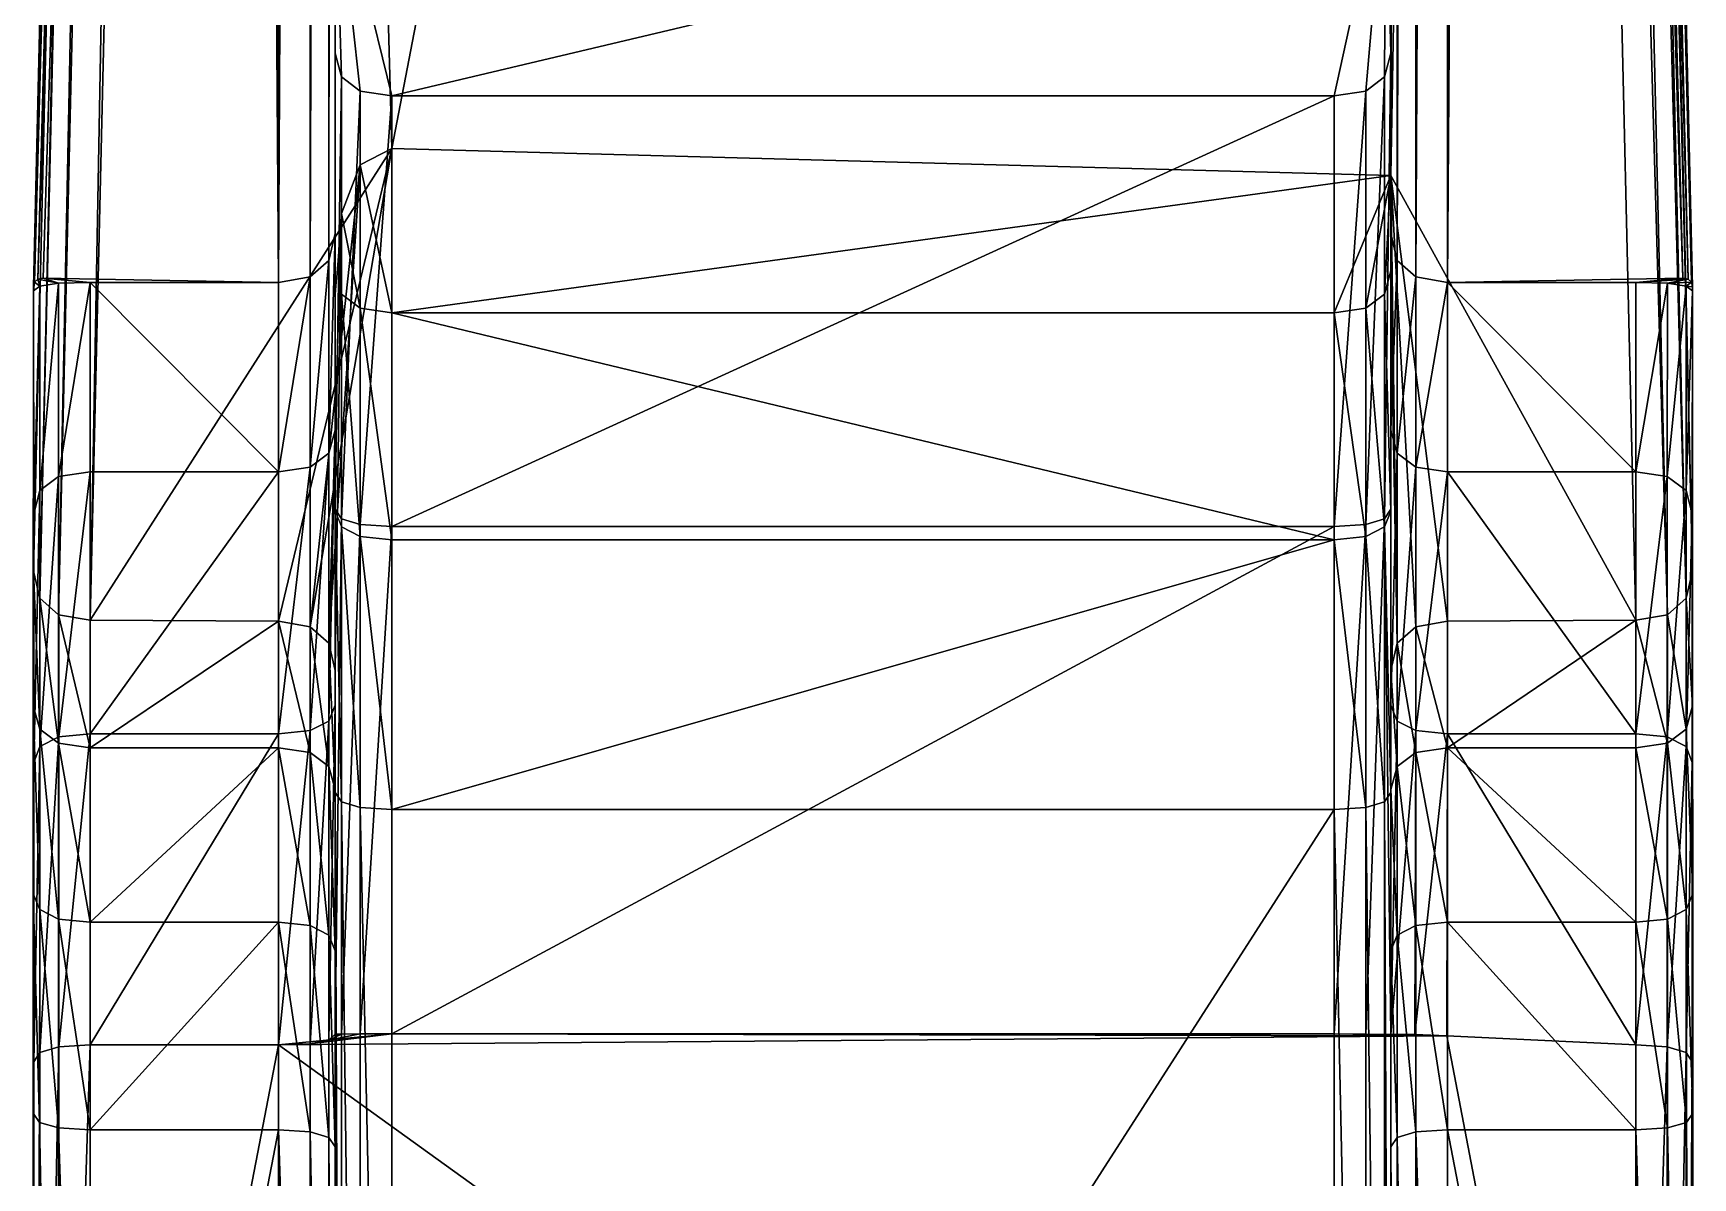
# Model space of a CAD drawing. Header units: metres. Extents: x -565 to 1231, y 366 to 1032.
# Drawn here: x 1186.83 to 1230.85, y 815.45 to 845.79 of the extents above; entities that cross this region are included whole.
import ezdxf

# ---------------------------------------------------------------- set-up
doc = ezdxf.new("R2010")
doc.units = ezdxf.units.M

msp = doc.modelspace()

# ---------------------------------------------------------------- linework, layer by layer
for points in [[(1194.675, 839.766, 331.767), (1194.841, 840.487, 332.188), (1194.841, 1004.358, -3.797)], [(1194.841, 1004.358, -3.797), (1194.675, 1003.657, -4.26), (1194.675, 839.766, 331.767)], [(1194.841, 1004.358, -3.797), (1194.841, 840.487, 332.188), (1194.841, 850.98, 346.426)], [(1222.841, 850.98, 346.426), (1222.841, 840.487, 332.188), (1222.841, 1004.358, -3.797)], [(1223.008, 1003.657, -4.26), (1222.841, 1004.358, -3.797), (1222.841, 840.487, 332.188)], [(1194.175, 839.333, 331.515), (1194.675, 839.766, 331.767), (1194.675, 1003.657, -4.26)], [(1194.675, 1003.657, -4.26), (1194.175, 1003.236, -4.538), (1194.175, 839.333, 331.515)], [(1222.841, 840.487, 332.188), (1223.008, 839.766, 331.767), (1223.008, 1003.657, -4.26)], [(1223.508, 1003.236, -4.538), (1223.008, 1003.657, -4.26), (1223.008, 839.766, 331.767)], [(1193.341, 839.188, 331.431), (1194.175, 839.333, 331.515), (1194.175, 1003.236, -4.538)], [(1194.175, 1003.236, -4.538), (1193.341, 1003.096, -4.631), (1193.341, 839.188, 331.431)], [(1223.008, 839.766, 331.767), (1223.508, 839.333, 331.515), (1223.508, 1003.236, -4.538)], [(1224.341, 1003.096, -4.631), (1223.508, 1003.236, -4.538), (1223.508, 839.333, 331.515)], [(1186.87, 839.198, 331.151), (1186.955, 839.274, 331.189), (1191.344, 1002.956, -4.724)], [(1191.344, 1002.956, -4.724), (1190.846, 1002.535, -5.002), (1186.87, 839.198, 331.151)], [(1186.955, 839.274, 331.189), (1187.097, 839.3, 331.202), (1192.177, 1003.096, -4.631)], [(1192.177, 1003.096, -4.631), (1191.344, 1002.956, -4.724), (1186.955, 839.274, 331.189)], [(1192.177, 1003.096, -4.631), (1187.097, 839.3, 331.202), (1193.341, 839.188, 331.431)], [(1193.341, 1003.096, -4.631), (1192.177, 1003.096, -4.631), (1193.341, 839.188, 331.431)], [(1223.508, 839.333, 331.515), (1224.341, 839.188, 331.431), (1224.341, 1003.096, -4.631)], [(1225.505, 1003.096, -4.631), (1224.341, 1003.096, -4.631), (1224.341, 839.188, 331.431)], [(1230.586, 839.3, 331.202), (1225.505, 1003.096, -4.631), (1224.341, 839.188, 331.431)], [(1226.338, 1002.956, -4.724), (1225.505, 1003.096, -4.631), (1230.586, 839.3, 331.202)], [(1226.836, 1002.535, -5.002), (1226.338, 1002.956, -4.724), (1230.728, 839.274, 331.189)], [(1230.586, 839.3, 331.202), (1230.728, 839.274, 331.189), (1226.338, 1002.956, -4.724)], [(1186.841, 839.071, 331.089), (1186.87, 839.198, 331.151), (1190.846, 1002.535, -5.002)], [(1190.846, 1002.535, -5.002), (1190.681, 1001.834, -5.465), (1186.841, 839.071, 331.089)], [(1227.001, 1001.834, -5.465), (1226.836, 1002.535, -5.002), (1230.813, 839.198, 331.151)], [(1230.728, 839.274, 331.189), (1230.813, 839.198, 331.151), (1226.836, 1002.535, -5.002)], [(1186.841, 839.071, 331.089), (1190.681, 1001.834, -5.465), (1190.675, 995.37, -8.181)], [(1227.006, 995.37, -8.181), (1227.001, 1001.834, -5.465), (1230.841, 839.071, 331.089)], [(1230.813, 839.198, 331.151), (1230.841, 839.071, 331.089), (1227.001, 1001.834, -5.465)], [(1186.841, 839.071, 331.089), (1190.675, 995.37, -8.181), (1186.838, 831.537, 327.728)], [(1187.007, 830.814, 327.309), (1186.838, 831.537, 327.728), (1190.675, 995.37, -8.181)], [(1190.675, 995.37, -8.181), (1190.843, 994.669, -8.644), (1187.007, 830.814, 327.309)], [(1226.838, 994.669, -8.644), (1227.006, 995.37, -8.181), (1230.844, 831.537, 327.728)], [(1230.844, 831.537, 327.728), (1227.006, 995.37, -8.181), (1230.841, 839.071, 331.089)], [(1187.508, 830.378, 327.062), (1187.007, 830.814, 327.309), (1190.843, 994.669, -8.644)], [(1190.843, 994.669, -8.644), (1191.344, 994.248, -8.922), (1187.508, 830.378, 327.062)], [(1226.337, 994.248, -8.922), (1226.838, 994.669, -8.644), (1230.676, 830.814, 327.309)], [(1230.844, 831.537, 327.728), (1230.676, 830.814, 327.309), (1226.838, 994.669, -8.644)], [(1188.341, 830.23, 326.986), (1187.508, 830.378, 327.062), (1191.344, 994.248, -8.922)], [(1191.344, 994.248, -8.922), (1192.178, 994.108, -9.015), (1188.341, 830.23, 326.986)], [(1196.341, 842.737, 301.344), (1188.341, 830.23, 326.986), (1192.178, 994.108, -9.015)], [(1196.341, 842.737, 301.344), (1192.178, 994.108, -9.015), (1225.503, 994.108, -9.015)], [(1222.841, 842.02, 302.574), (1196.341, 842.737, 301.344), (1225.503, 994.108, -9.015)], [(1222.841, 842.02, 302.574), (1225.503, 994.108, -9.015), (1229.342, 830.23, 326.986)], [(1225.503, 994.108, -9.015), (1226.337, 994.248, -8.922), (1230.175, 830.378, 327.062)], [(1230.175, 830.378, 327.062), (1229.342, 830.23, 326.986), (1225.503, 994.108, -9.015)], [(1230.676, 830.814, 327.309), (1230.175, 830.378, 327.062), (1226.337, 994.248, -8.922)], [(1194.841, 845.269, 353.985), (1194.841, 848.782, 352.933), (1194.841, 850.98, 346.426)], [(1194.841, 840.487, 332.188), (1194.841, 845.269, 353.985), (1194.841, 850.98, 346.426)], [(1222.841, 850.98, 346.426), (1222.841, 848.782, 352.933), (1222.841, 845.269, 353.985)], [(1222.841, 850.98, 346.426), (1222.841, 845.269, 353.985), (1222.841, 840.487, 332.188)], [(1222.708, 850.384, 366.701), (1194.841, 850.254, 366.591), (1196.341, 844.133, 355.044)], [(1194.841, 845.269, 353.985), (1194.841, 850.254, 366.591), (1194.841, 848.056, 359.847)], [(1194.841, 850.254, 366.591), (1195.508, 844.26, 354.926), (1196.341, 844.133, 355.044)], [(1194.841, 850.254, 366.591), (1195.008, 844.638, 354.573), (1195.508, 844.26, 354.926)], [(1194.841, 850.254, 366.591), (1194.841, 845.269, 353.985), (1195.008, 844.638, 354.573)], [(1196.341, 844.133, 355.044), (1221.341, 844.133, 355.044), (1222.708, 850.384, 366.701)], [(1222.708, 850.384, 366.701), (1221.341, 844.133, 355.044), (1222.175, 844.26, 354.926)], [(1222.708, 850.384, 366.701), (1222.175, 844.26, 354.926), (1222.675, 844.638, 354.573)], [(1222.708, 850.384, 366.701), (1222.675, 844.638, 354.573), (1222.841, 845.269, 353.985)], [(1222.841, 848.056, 359.847), (1222.708, 850.384, 366.701), (1222.841, 845.269, 353.985)], [(1194.841, 845.269, 353.985), (1194.841, 848.056, 359.847), (1194.841, 848.782, 352.933)], [(1222.841, 848.782, 352.933), (1222.841, 848.056, 359.847), (1222.841, 845.269, 353.985)], [(1194.841, 835.274, 339.774), (1194.841, 833.174, 346.427), (1194.841, 845.269, 353.985)], [(1194.841, 840.487, 332.188), (1194.841, 835.274, 339.774), (1194.841, 845.269, 353.985)], [(1195.008, 844.638, 354.573), (1194.841, 845.269, 353.985), (1194.841, 833.174, 346.427)], [(1222.675, 832.922, 347.252), (1222.841, 833.174, 346.427), (1222.841, 845.269, 353.985)], [(1222.841, 845.269, 353.985), (1222.675, 844.638, 354.573), (1222.675, 832.922, 347.252)], [(1222.841, 845.269, 353.985), (1222.841, 833.174, 346.427), (1222.841, 835.274, 339.774)], [(1222.841, 845.269, 353.985), (1222.841, 835.274, 339.774), (1222.841, 840.487, 332.188)], [(1194.841, 833.174, 346.427), (1195.008, 832.922, 347.252), (1195.008, 844.638, 354.573)], [(1195.508, 844.26, 354.926), (1195.008, 844.638, 354.573), (1195.008, 832.922, 347.252)], [(1195.008, 832.922, 347.252), (1195.508, 832.771, 347.747), (1195.508, 844.26, 354.926)], [(1196.341, 844.133, 355.044), (1195.508, 844.26, 354.926), (1195.508, 832.771, 347.747)], [(1221.341, 832.72, 347.912), (1222.175, 832.771, 347.747), (1222.175, 844.26, 354.926)], [(1222.175, 844.26, 354.926), (1221.341, 844.133, 355.044), (1221.341, 832.72, 347.912)], [(1222.175, 832.771, 347.747), (1222.675, 832.922, 347.252), (1222.675, 844.638, 354.573)], [(1222.675, 844.638, 354.573), (1222.175, 844.26, 354.926), (1222.175, 832.771, 347.747)], [(1195.508, 832.771, 347.747), (1196.341, 832.72, 347.912), (1196.341, 844.133, 355.044)], [(1221.341, 844.133, 355.044), (1196.341, 844.133, 355.044), (1196.341, 832.72, 347.912)], [(1196.341, 832.72, 347.912), (1221.341, 832.72, 347.912), (1221.341, 844.133, 355.044)], [(1196.341, 842.737, 301.344), (1193.341, 830.207, 327.033), (1188.341, 830.23, 326.986)], [(1194.175, 830.059, 326.956), (1193.341, 830.207, 327.033), (1196.341, 842.737, 301.344)], [(1196.341, 842.737, 301.344), (1195.508, 842.307, 302.082), (1194.175, 830.059, 326.956)], [(1195.508, 842.307, 302.082), (1196.341, 842.737, 301.344), (1196.341, 838.383, 307.678)], [(1196.341, 838.383, 307.678), (1196.341, 842.737, 301.344), (1222.841, 842.02, 302.574)], [(1194.675, 829.624, 326.709), (1194.175, 830.059, 326.956), (1195.508, 842.307, 302.082)], [(1195.508, 842.307, 302.082), (1195.008, 841.016, 304.295), (1194.675, 829.624, 326.709)], [(1195.008, 841.016, 304.295), (1195.508, 842.307, 302.082), (1195.508, 838.507, 307.793)], [(1196.341, 838.383, 307.678), (1195.508, 838.507, 307.793), (1195.508, 842.307, 302.082)], [(1222.841, 842.02, 302.574), (1221.341, 838.383, 307.678), (1196.341, 838.383, 307.678)], [(1222.175, 838.507, 307.793), (1221.341, 838.383, 307.678), (1222.841, 842.02, 302.574)], [(1222.675, 838.877, 308.138), (1222.175, 838.507, 307.793), (1222.841, 842.02, 302.574)], [(1222.841, 839.493, 308.713), (1222.675, 838.877, 308.138), (1222.841, 842.02, 302.574)], [(1224.341, 830.207, 327.033), (1222.841, 842.02, 302.574), (1229.342, 830.23, 326.986)], [(1222.841, 842.02, 302.574), (1222.841, 838.865, 307.984), (1222.841, 839.493, 308.713)], [(1222.841, 838.865, 307.984), (1222.841, 842.02, 302.574), (1223.008, 829.624, 326.709)], [(1222.841, 842.02, 302.574), (1223.508, 830.059, 326.956), (1223.008, 829.624, 326.709)], [(1222.841, 842.02, 302.574), (1224.341, 830.207, 327.033), (1223.508, 830.059, 326.956)], [(1194.841, 828.901, 326.289), (1194.675, 829.624, 326.709), (1195.008, 841.016, 304.295)], [(1195.008, 841.016, 304.295), (1194.841, 838.865, 307.984), (1194.841, 828.901, 326.289)], [(1195.508, 838.507, 307.793), (1195.008, 838.877, 308.138), (1195.008, 841.016, 304.295)], [(1194.675, 834.657, 339.199), (1194.841, 835.274, 339.774), (1194.841, 840.487, 332.188)], [(1194.841, 840.487, 332.188), (1194.675, 839.766, 331.767), (1194.675, 834.657, 339.199)], [(1223.008, 839.766, 331.767), (1222.841, 840.487, 332.188), (1222.841, 835.274, 339.774)], [(1194.175, 834.288, 338.854), (1194.675, 834.657, 339.199), (1194.675, 839.766, 331.767)], [(1194.675, 839.766, 331.767), (1194.175, 839.333, 331.515), (1194.175, 834.288, 338.854)], [(1222.675, 838.877, 308.138), (1222.841, 839.493, 308.713), (1222.841, 833.126, 313.777)], [(1222.841, 835.274, 339.774), (1223.008, 834.657, 339.199), (1223.008, 839.766, 331.767)], [(1222.841, 839.493, 308.713), (1222.841, 838.865, 307.984), (1222.841, 828.901, 326.289)], [(1222.841, 833.126, 313.777), (1222.841, 839.493, 308.713), (1222.841, 828.901, 326.289)], [(1223.508, 839.333, 331.515), (1223.008, 839.766, 331.767), (1223.008, 834.657, 339.199)], [(1186.842, 838.967, 331.302), (1186.841, 839.071, 331.089), (1186.838, 831.537, 327.728)], [(1186.87, 839.198, 331.151), (1186.841, 839.071, 331.089), (1186.842, 838.967, 331.302)], [(1186.842, 838.967, 331.302), (1187.008, 839.09, 331.373), (1186.87, 839.198, 331.151)], [(1187.008, 839.09, 331.373), (1186.842, 838.967, 331.302), (1186.846, 833.055, 337.705)], [(1186.846, 833.055, 337.705), (1187.01, 833.671, 338.28), (1187.008, 839.09, 331.373)], [(1186.955, 839.274, 331.189), (1186.87, 839.198, 331.151), (1187.008, 839.09, 331.373)], [(1187.097, 839.3, 331.202), (1186.955, 839.274, 331.189), (1187.508, 839.164, 331.416)], [(1187.008, 839.09, 331.373), (1187.508, 839.164, 331.416), (1186.955, 839.274, 331.189)], [(1187.508, 839.164, 331.416), (1187.008, 839.09, 331.373), (1187.01, 833.671, 338.28)], [(1187.01, 833.671, 338.28), (1187.508, 834.041, 338.625), (1187.508, 839.164, 331.416)], [(1187.097, 839.3, 331.202), (1188.341, 839.188, 331.431), (1193.341, 839.188, 331.431)], [(1187.508, 839.164, 331.416), (1188.341, 839.188, 331.431), (1187.097, 839.3, 331.202)], [(1187.508, 834.041, 338.625), (1188.341, 834.164, 338.74), (1188.341, 839.188, 331.431)], [(1188.341, 839.188, 331.431), (1187.508, 839.164, 331.416), (1187.508, 834.041, 338.625)], [(1188.341, 839.188, 331.431), (1188.341, 834.164, 338.74), (1193.341, 834.164, 338.74)], [(1193.341, 834.164, 338.74), (1193.341, 839.188, 331.431), (1188.341, 839.188, 331.431)], [(1193.341, 834.164, 338.74), (1194.175, 834.288, 338.854), (1194.175, 839.333, 331.515)], [(1194.175, 839.333, 331.515), (1193.341, 839.188, 331.431), (1193.341, 834.164, 338.74)], [(1223.008, 834.657, 339.199), (1223.508, 834.288, 338.854), (1223.508, 839.333, 331.515)], [(1224.341, 839.188, 331.431), (1223.508, 839.333, 331.515), (1223.508, 834.288, 338.854)], [(1223.508, 834.288, 338.854), (1224.341, 834.164, 338.74), (1224.341, 839.188, 331.431)], [(1229.342, 839.188, 331.431), (1230.586, 839.3, 331.202), (1224.341, 839.188, 331.431)], [(1224.341, 839.188, 331.431), (1224.341, 834.164, 338.74), (1229.342, 834.164, 338.74)], [(1229.342, 834.164, 338.74), (1229.342, 839.188, 331.431), (1224.341, 839.188, 331.431)], [(1230.728, 839.274, 331.189), (1230.586, 839.3, 331.202), (1229.342, 839.188, 331.431)], [(1229.342, 839.188, 331.431), (1230.175, 839.164, 331.416), (1230.728, 839.274, 331.189)], [(1230.175, 839.164, 331.416), (1229.342, 839.188, 331.431), (1229.342, 834.164, 338.74)], [(1229.342, 834.164, 338.74), (1230.174, 834.041, 338.625), (1230.175, 839.164, 331.416)], [(1230.675, 839.09, 331.373), (1230.175, 839.164, 331.416), (1230.174, 834.041, 338.625)], [(1230.174, 834.041, 338.625), (1230.673, 833.671, 338.28), (1230.675, 839.09, 331.373)], [(1230.813, 839.198, 331.151), (1230.728, 839.274, 331.189), (1230.175, 839.164, 331.416)], [(1230.175, 839.164, 331.416), (1230.675, 839.09, 331.373), (1230.813, 839.198, 331.151)], [(1230.841, 838.967, 331.302), (1230.675, 839.09, 331.373), (1230.673, 833.671, 338.28)], [(1230.841, 839.071, 331.089), (1230.813, 839.198, 331.151), (1230.675, 839.09, 331.373)], [(1230.675, 839.09, 331.373), (1230.841, 838.967, 331.302), (1230.841, 839.071, 331.089)], [(1230.844, 831.537, 327.728), (1230.841, 839.071, 331.089), (1230.841, 838.967, 331.302)], [(1186.842, 838.967, 331.302), (1186.838, 831.537, 327.728), (1186.836, 827.962, 332.953)], [(1186.846, 833.055, 337.705), (1186.842, 838.967, 331.302), (1186.836, 827.962, 332.953)], [(1195.008, 838.877, 308.138), (1195.508, 838.507, 307.793), (1195.508, 832.452, 312.609)], [(1195.508, 832.452, 312.609), (1195.008, 832.705, 313.047), (1195.008, 838.877, 308.138)], [(1222.175, 838.507, 307.793), (1222.675, 838.877, 308.138), (1222.675, 832.705, 313.047)], [(1222.841, 833.126, 313.777), (1222.675, 832.705, 313.047), (1222.675, 838.877, 308.138)], [(1223.008, 829.624, 326.709), (1222.841, 828.901, 326.289), (1222.841, 838.865, 307.984)], [(1230.673, 833.671, 338.28), (1230.837, 833.055, 337.705), (1230.841, 838.967, 331.302)], [(1230.846, 827.962, 332.953), (1230.841, 838.967, 331.302), (1230.837, 833.055, 337.705)], [(1230.846, 827.962, 332.953), (1230.844, 831.537, 327.728), (1230.841, 838.967, 331.302)], [(1195.508, 838.507, 307.793), (1196.341, 838.383, 307.678), (1196.341, 832.368, 312.463)], [(1196.341, 832.368, 312.463), (1195.508, 832.452, 312.609), (1195.508, 838.507, 307.793)], [(1196.341, 838.383, 307.678), (1221.341, 838.383, 307.678), (1221.341, 832.368, 312.463)], [(1221.341, 832.368, 312.463), (1196.341, 832.368, 312.463), (1196.341, 838.383, 307.678)], [(1221.341, 838.383, 307.678), (1222.175, 838.507, 307.793), (1222.175, 832.452, 312.609)], [(1222.175, 832.452, 312.609), (1221.341, 832.368, 312.463), (1221.341, 838.383, 307.678)], [(1222.675, 832.705, 313.047), (1222.175, 832.452, 312.609), (1222.175, 838.507, 307.793)], [(1194.675, 827.561, 344.844), (1194.841, 827.982, 345.574), (1194.841, 835.274, 339.774)], [(1194.841, 835.274, 339.774), (1194.675, 834.657, 339.199), (1194.675, 827.561, 344.844)], [(1194.841, 835.274, 339.774), (1194.841, 827.982, 345.574), (1194.841, 833.174, 346.427)], [(1222.841, 833.174, 346.427), (1222.841, 827.982, 345.574), (1222.841, 835.274, 339.774)], [(1223.008, 834.657, 339.199), (1222.841, 835.274, 339.774), (1222.841, 827.982, 345.574)], [(1194.175, 827.308, 344.406), (1194.675, 827.561, 344.844), (1194.675, 834.657, 339.199)], [(1194.675, 834.657, 339.199), (1194.175, 834.288, 338.854), (1194.175, 827.308, 344.406)], [(1222.841, 827.982, 345.574), (1223.008, 827.561, 344.844), (1223.008, 834.657, 339.199)], [(1223.508, 834.288, 338.854), (1223.008, 834.657, 339.199), (1223.008, 827.561, 344.844)], [(1188.341, 834.164, 338.74), (1187.508, 834.041, 338.625), (1187.509, 827.139, 344.114)], [(1187.509, 827.139, 344.114), (1188.341, 827.224, 344.26), (1188.341, 834.164, 338.74)], [(1188.341, 827.224, 344.26), (1193.341, 827.224, 344.26), (1193.341, 834.164, 338.74)], [(1193.341, 834.164, 338.74), (1188.341, 834.164, 338.74), (1188.341, 827.224, 344.26)], [(1193.341, 827.224, 344.26), (1194.175, 827.308, 344.406), (1194.175, 834.288, 338.854)], [(1194.175, 834.288, 338.854), (1193.341, 834.164, 338.74), (1193.341, 827.224, 344.26)], [(1223.008, 827.561, 344.844), (1223.508, 827.308, 344.406), (1223.508, 834.288, 338.854)], [(1224.341, 834.164, 338.74), (1223.508, 834.288, 338.854), (1223.508, 827.308, 344.406)], [(1223.508, 827.308, 344.406), (1224.341, 827.224, 344.26), (1224.341, 834.164, 338.74)], [(1229.342, 827.224, 344.26), (1229.342, 834.164, 338.74), (1224.341, 834.164, 338.74)], [(1224.341, 834.164, 338.74), (1224.341, 827.224, 344.26), (1229.342, 827.224, 344.26)], [(1230.174, 834.041, 338.625), (1229.342, 834.164, 338.74), (1229.342, 827.224, 344.26)], [(1187.508, 834.041, 338.625), (1187.01, 833.671, 338.28), (1187.011, 826.887, 343.677)], [(1187.011, 826.887, 343.677), (1187.509, 827.139, 344.114), (1187.508, 834.041, 338.625)], [(1229.342, 827.224, 344.26), (1230.174, 827.139, 344.114), (1230.174, 834.041, 338.625)], [(1230.673, 833.671, 338.28), (1230.174, 834.041, 338.625), (1230.174, 827.139, 344.114)], [(1187.01, 833.671, 338.28), (1186.846, 833.055, 337.705), (1186.848, 826.465, 342.947)], [(1186.848, 826.465, 342.947), (1187.011, 826.887, 343.677), (1187.01, 833.671, 338.28)], [(1230.174, 827.139, 344.114), (1230.672, 826.887, 343.677), (1230.673, 833.671, 338.28)], [(1230.837, 833.055, 337.705), (1230.673, 833.671, 338.28), (1230.672, 826.887, 343.677)], [(1186.846, 833.055, 337.705), (1186.836, 827.962, 332.953), (1186.834, 822.983, 336.913)], [(1186.848, 826.465, 342.947), (1186.846, 833.055, 337.705), (1186.834, 822.983, 336.913)], [(1194.841, 827.982, 345.574), (1194.841, 819.24, 347.14), (1194.841, 833.174, 346.427)], [(1195.008, 832.922, 347.252), (1194.841, 833.174, 346.427), (1194.841, 819.24, 347.14)], [(1194.841, 833.126, 313.777), (1195.008, 832.705, 313.047), (1195.008, 825.414, 315.919)], [(1195.008, 825.414, 315.919), (1194.841, 825.662, 316.717), (1194.841, 833.126, 313.777)], [(1194.841, 819.24, 347.14), (1195.008, 819.256, 347.308), (1195.008, 832.922, 347.252)], [(1195.508, 832.771, 347.747), (1195.008, 832.922, 347.252), (1195.008, 819.256, 347.308)], [(1222.174, 819.257, 347.413), (1222.841, 819.252, 347.423), (1222.675, 832.922, 347.252)], [(1222.675, 832.922, 347.252), (1222.175, 832.771, 347.747), (1222.174, 819.257, 347.413)], [(1222.841, 833.174, 346.427), (1222.675, 832.922, 347.252), (1222.841, 819.252, 347.423)], [(1222.675, 832.705, 313.047), (1222.841, 833.126, 313.777), (1222.841, 825.662, 316.717)], [(1222.841, 833.174, 346.427), (1222.841, 819.252, 347.423), (1222.841, 827.982, 345.574)], [(1222.841, 833.126, 313.777), (1222.841, 828.901, 326.289), (1222.841, 825.662, 316.717)], [(1230.672, 826.887, 343.677), (1230.835, 826.465, 342.947), (1230.837, 833.055, 337.705)], [(1230.849, 822.983, 336.913), (1230.837, 833.055, 337.705), (1230.835, 826.465, 342.947)], [(1230.849, 822.983, 336.913), (1230.846, 827.962, 332.953), (1230.837, 833.055, 337.705)], [(1195.008, 819.256, 347.308), (1195.508, 819.266, 347.409), (1195.508, 832.771, 347.747)], [(1195.008, 832.705, 313.047), (1195.508, 832.452, 312.609), (1195.508, 825.266, 315.44)], [(1195.508, 825.266, 315.44), (1195.008, 825.414, 315.919), (1195.008, 832.705, 313.047)], [(1196.341, 832.72, 347.912), (1195.508, 832.771, 347.747), (1195.508, 819.266, 347.409)], [(1195.508, 819.266, 347.409), (1196.341, 819.269, 347.442), (1196.341, 832.72, 347.912)], [(1195.508, 832.452, 312.609), (1196.341, 832.368, 312.463), (1196.341, 825.216, 315.28)], [(1196.341, 825.216, 315.28), (1195.508, 825.266, 315.44), (1195.508, 832.452, 312.609)], [(1196.341, 819.269, 347.442), (1221.341, 819.269, 347.442), (1221.341, 832.72, 347.912)], [(1221.341, 832.72, 347.912), (1196.341, 832.72, 347.912), (1196.341, 819.269, 347.442)], [(1221.341, 819.269, 347.442), (1222.174, 819.257, 347.413), (1222.175, 832.771, 347.747)], [(1222.175, 832.771, 347.747), (1221.341, 832.72, 347.912), (1221.341, 819.269, 347.442)], [(1221.341, 832.368, 312.463), (1222.175, 832.452, 312.609), (1222.175, 825.266, 315.44)], [(1222.175, 832.452, 312.609), (1222.675, 832.705, 313.047), (1222.675, 825.414, 315.919)], [(1222.675, 825.414, 315.919), (1222.175, 825.266, 315.44), (1222.175, 832.452, 312.609)], [(1222.841, 825.662, 316.717), (1222.675, 825.414, 315.919), (1222.675, 832.705, 313.047)], [(1196.341, 825.216, 315.28), (1196.341, 832.368, 312.463), (1221.341, 832.368, 312.463)], [(1221.341, 832.368, 312.463), (1221.341, 825.216, 315.28), (1196.341, 825.216, 315.28)], [(1222.175, 825.266, 315.44), (1221.341, 825.216, 315.28), (1221.341, 832.368, 312.463)], [(1187.006, 827.344, 332.379), (1186.836, 827.962, 332.953), (1186.838, 831.537, 327.728)], [(1186.838, 831.537, 327.728), (1187.007, 830.814, 327.309), (1187.006, 827.344, 332.379)], [(1230.676, 830.814, 327.309), (1230.844, 831.537, 327.728), (1230.846, 827.962, 332.953)], [(1187.507, 826.974, 332.034), (1187.006, 827.344, 332.379), (1187.007, 830.814, 327.309)], [(1187.007, 830.814, 327.309), (1187.508, 830.378, 327.062), (1187.507, 826.974, 332.034)], [(1230.175, 830.378, 327.062), (1230.676, 830.814, 327.309), (1230.677, 827.344, 332.379)], [(1230.846, 827.962, 332.953), (1230.677, 827.344, 332.379), (1230.676, 830.814, 327.309)], [(1188.341, 826.851, 331.919), (1187.507, 826.974, 332.034), (1187.508, 830.378, 327.062)], [(1187.508, 830.378, 327.062), (1188.341, 830.23, 326.986), (1188.341, 826.851, 331.919)], [(1188.341, 826.851, 331.919), (1188.341, 830.23, 326.986), (1193.341, 830.207, 327.033)], [(1193.341, 830.207, 327.033), (1193.341, 826.851, 331.919), (1188.341, 826.851, 331.919)], [(1193.341, 830.207, 327.033), (1194.175, 830.059, 326.956), (1194.175, 826.728, 331.805)], [(1194.175, 826.728, 331.805), (1193.341, 826.851, 331.919), (1193.341, 830.207, 327.033)], [(1223.508, 830.059, 326.956), (1224.341, 830.207, 327.033), (1224.341, 826.851, 331.919)], [(1229.342, 830.23, 326.986), (1229.342, 826.851, 331.919), (1224.341, 826.851, 331.919)], [(1224.341, 826.851, 331.919), (1224.341, 830.207, 327.033), (1229.342, 830.23, 326.986)], [(1229.342, 830.23, 326.986), (1230.175, 830.378, 327.062), (1230.175, 826.974, 332.034)], [(1230.175, 826.974, 332.034), (1229.342, 826.851, 331.919), (1229.342, 830.23, 326.986)], [(1230.677, 827.344, 332.379), (1230.175, 826.974, 332.034), (1230.175, 830.378, 327.062)], [(1194.175, 830.059, 326.956), (1194.675, 829.624, 326.709), (1194.675, 826.358, 331.46)], [(1194.675, 826.358, 331.46), (1194.175, 826.728, 331.805), (1194.175, 830.059, 326.956)], [(1223.008, 829.624, 326.709), (1223.508, 830.059, 326.956), (1223.508, 826.728, 331.805)], [(1224.341, 826.851, 331.919), (1223.508, 826.728, 331.805), (1223.508, 830.059, 326.956)], [(1194.675, 829.624, 326.709), (1194.841, 828.901, 326.289), (1194.841, 825.742, 330.885)], [(1194.841, 825.742, 330.885), (1194.675, 826.358, 331.46), (1194.675, 829.624, 326.709)], [(1222.841, 828.901, 326.289), (1223.008, 829.624, 326.709), (1223.008, 826.358, 331.46)], [(1223.508, 826.728, 331.805), (1223.008, 826.358, 331.46), (1223.008, 829.624, 326.709)], [(1222.841, 828.901, 326.289), (1222.841, 825.742, 330.885), (1222.841, 825.662, 316.717)], [(1223.008, 826.358, 331.46), (1222.841, 825.742, 330.885), (1222.841, 828.901, 326.289)], [(1194.675, 819.102, 347.471), (1194.841, 819.263, 347.42), (1194.841, 827.982, 345.574)], [(1194.841, 827.982, 345.574), (1194.675, 827.561, 344.844), (1194.675, 819.102, 347.471)], [(1194.841, 827.982, 345.574), (1194.841, 819.263, 347.42), (1194.841, 819.24, 347.14)], [(1222.841, 819.252, 347.423), (1223.008, 827.561, 344.844), (1222.841, 827.982, 345.574)], [(1187.005, 822.561, 336.184), (1186.834, 822.983, 336.913), (1186.836, 827.962, 332.953)], [(1186.836, 827.962, 332.953), (1187.006, 827.344, 332.379), (1187.005, 822.561, 336.184)], [(1194.175, 819.005, 347.501), (1194.675, 819.102, 347.471), (1194.675, 827.561, 344.844)], [(1194.675, 827.561, 344.844), (1194.175, 827.308, 344.406), (1194.175, 819.005, 347.501)], [(1222.841, 819.252, 347.423), (1223.508, 827.308, 344.406), (1223.008, 827.561, 344.844)], [(1230.677, 827.344, 332.379), (1230.846, 827.962, 332.953), (1230.849, 822.983, 336.913)], [(1187.507, 822.308, 335.746), (1187.005, 822.561, 336.184), (1187.006, 827.344, 332.379)], [(1187.006, 827.344, 332.379), (1187.507, 826.974, 332.034), (1187.507, 822.308, 335.746)], [(1187.011, 818.775, 346.872), (1187.509, 818.923, 347.351), (1187.509, 827.139, 344.114)], [(1187.509, 827.139, 344.114), (1187.011, 826.887, 343.677), (1187.011, 818.775, 346.872)], [(1187.509, 818.923, 347.351), (1188.341, 818.973, 347.511), (1188.341, 827.224, 344.26)], [(1188.341, 827.224, 344.26), (1187.509, 827.139, 344.114), (1187.509, 818.923, 347.351)], [(1193.341, 827.224, 344.26), (1188.341, 827.224, 344.26), (1188.341, 818.973, 347.511)], [(1188.341, 818.973, 347.511), (1193.341, 818.973, 347.511), (1193.341, 827.224, 344.26)], [(1193.341, 818.973, 347.511), (1194.175, 819.005, 347.501), (1194.175, 827.308, 344.406)], [(1194.175, 827.308, 344.406), (1193.341, 827.224, 344.26), (1193.341, 818.973, 347.511)], [(1222.841, 819.252, 347.423), (1223.479, 819.254, 347.43), (1223.508, 827.308, 344.406)], [(1223.479, 819.254, 347.43), (1224.341, 827.224, 344.26), (1223.508, 827.308, 344.406)], [(1223.479, 819.254, 347.43), (1224.33, 819.219, 347.418), (1224.341, 827.224, 344.26)], [(1224.341, 827.224, 344.26), (1224.33, 819.219, 347.418), (1229.342, 818.973, 347.511)], [(1229.342, 818.973, 347.511), (1229.342, 827.224, 344.26), (1224.341, 827.224, 344.26)], [(1230.174, 827.139, 344.114), (1229.342, 827.224, 344.26), (1229.342, 818.973, 347.511)], [(1229.342, 818.973, 347.511), (1230.174, 818.923, 347.351), (1230.174, 827.139, 344.114)], [(1230.672, 826.887, 343.677), (1230.174, 827.139, 344.114), (1230.174, 818.923, 347.351)], [(1230.175, 826.974, 332.034), (1230.677, 827.344, 332.379), (1230.678, 822.561, 336.184)], [(1230.849, 822.983, 336.913), (1230.678, 822.561, 336.184), (1230.677, 827.344, 332.379)], [(1187.011, 826.887, 343.677), (1186.848, 826.465, 342.947), (1186.849, 818.527, 346.074)], [(1186.849, 818.527, 346.074), (1187.011, 818.775, 346.872), (1187.011, 826.887, 343.677)], [(1188.341, 822.224, 335.6), (1187.507, 822.308, 335.746), (1187.507, 826.974, 332.034)], [(1187.507, 826.974, 332.034), (1188.341, 826.851, 331.919), (1188.341, 822.224, 335.6)], [(1188.341, 822.224, 335.6), (1188.341, 826.851, 331.919), (1193.341, 826.851, 331.919)], [(1193.341, 826.851, 331.919), (1193.341, 822.224, 335.6), (1188.341, 822.224, 335.6)], [(1193.341, 826.851, 331.919), (1194.175, 826.728, 331.805), (1194.175, 822.14, 335.454)], [(1194.175, 822.14, 335.454), (1193.341, 822.224, 335.6), (1193.341, 826.851, 331.919)], [(1194.175, 826.728, 331.805), (1194.675, 826.358, 331.46), (1194.675, 821.887, 335.016)], [(1194.675, 821.887, 335.016), (1194.175, 822.14, 335.454), (1194.175, 826.728, 331.805)], [(1223.008, 826.358, 331.46), (1223.508, 826.728, 331.805), (1223.508, 822.14, 335.454)], [(1223.508, 826.728, 331.805), (1224.341, 826.851, 331.919), (1224.341, 822.224, 335.6)], [(1224.341, 822.224, 335.6), (1223.508, 822.14, 335.454), (1223.508, 826.728, 331.805)], [(1229.342, 822.224, 335.6), (1224.341, 822.224, 335.6), (1224.341, 826.851, 331.919)], [(1224.341, 826.851, 331.919), (1229.342, 826.851, 331.919), (1229.342, 822.224, 335.6)], [(1229.342, 826.851, 331.919), (1230.175, 826.974, 332.034), (1230.176, 822.308, 335.746)], [(1230.176, 822.308, 335.746), (1229.342, 822.224, 335.6), (1229.342, 826.851, 331.919)], [(1230.174, 818.923, 347.351), (1230.671, 818.775, 346.872), (1230.672, 826.887, 343.677)], [(1230.678, 822.561, 336.184), (1230.176, 822.308, 335.746), (1230.175, 826.974, 332.034)], [(1230.835, 826.465, 342.947), (1230.672, 826.887, 343.677), (1230.671, 818.775, 346.872)], [(1186.848, 826.465, 342.947), (1186.834, 822.983, 336.913), (1186.833, 817.169, 339.203)], [(1186.849, 818.527, 346.074), (1186.848, 826.465, 342.947), (1186.833, 817.169, 339.203)], [(1194.675, 826.358, 331.46), (1194.841, 825.742, 330.885), (1194.841, 821.466, 334.287)], [(1194.841, 821.466, 334.287), (1194.675, 821.887, 335.016), (1194.675, 826.358, 331.46)], [(1222.841, 825.742, 330.885), (1223.008, 826.358, 331.46), (1223.008, 821.887, 335.016)], [(1223.508, 822.14, 335.454), (1223.008, 821.887, 335.016), (1223.008, 826.358, 331.46)], [(1230.671, 818.775, 346.872), (1230.833, 818.527, 346.074), (1230.835, 826.465, 342.947)], [(1230.85, 817.169, 339.203), (1230.835, 826.465, 342.947), (1230.833, 818.527, 346.074)], [(1230.85, 817.169, 339.203), (1230.849, 822.983, 336.913), (1230.835, 826.465, 342.947)], [(1194.841, 825.662, 316.717), (1195.008, 825.414, 315.919), (1195.008, 786.454, 324.913)], [(1195.008, 786.454, 324.913), (1194.841, 786.636, 325.727), (1194.841, 825.662, 316.717)], [(1195.008, 825.414, 315.919), (1195.508, 825.266, 315.44), (1195.508, 786.345, 324.425)], [(1195.508, 786.345, 324.425), (1195.008, 786.454, 324.913), (1195.008, 825.414, 315.919)], [(1222.175, 825.266, 315.44), (1222.675, 825.414, 315.919), (1222.675, 786.454, 324.913)], [(1222.675, 825.414, 315.919), (1222.841, 825.662, 316.717), (1222.841, 786.636, 325.727)], [(1222.841, 786.636, 325.727), (1222.675, 786.454, 324.913), (1222.675, 825.414, 315.919)], [(1222.841, 825.742, 330.885), (1222.841, 821.466, 334.287), (1222.841, 825.662, 316.717)], [(1223.008, 821.887, 335.016), (1222.841, 821.466, 334.287), (1222.841, 825.742, 330.885)], [(1222.841, 816.277, 336.33), (1222.841, 786.636, 325.727), (1222.841, 825.662, 316.717)], [(1222.841, 821.466, 334.287), (1222.841, 816.277, 336.33), (1222.841, 825.662, 316.717)], [(1195.508, 825.266, 315.44), (1196.341, 825.216, 315.28), (1196.341, 786.309, 324.263)], [(1196.341, 786.309, 324.263), (1195.508, 786.345, 324.425), (1195.508, 825.266, 315.44)], [(1196.341, 786.309, 324.263), (1196.341, 825.216, 315.28), (1221.341, 825.216, 315.28)], [(1196.341, 786.309, 324.263), (1221.341, 825.216, 315.28), (1221.341, 786.309, 324.263)], [(1221.341, 825.216, 315.28), (1222.175, 825.266, 315.44), (1222.175, 786.345, 324.425)], [(1222.175, 786.345, 324.425), (1221.341, 786.309, 324.263), (1221.341, 825.216, 315.28)], [(1222.675, 786.454, 324.913), (1222.175, 786.345, 324.425), (1222.175, 825.266, 315.44)], [(1187.004, 816.921, 338.405), (1186.833, 817.169, 339.203), (1186.834, 822.983, 336.913)], [(1186.834, 822.983, 336.913), (1187.005, 822.561, 336.184), (1187.004, 816.921, 338.405)], [(1230.678, 822.561, 336.184), (1230.849, 822.983, 336.913), (1230.85, 817.169, 339.203)], [(1187.507, 816.773, 337.927), (1187.004, 816.921, 338.405), (1187.005, 822.561, 336.184)], [(1187.005, 822.561, 336.184), (1187.507, 822.308, 335.746), (1187.507, 816.773, 337.927)], [(1188.341, 816.723, 337.767), (1187.507, 816.773, 337.927), (1187.507, 822.308, 335.746)], [(1187.507, 822.308, 335.746), (1188.341, 822.224, 335.6), (1188.341, 816.723, 337.767)], [(1229.342, 822.224, 335.6), (1230.176, 822.308, 335.746), (1230.176, 816.773, 337.927)], [(1230.176, 822.308, 335.746), (1230.678, 822.561, 336.184), (1230.679, 816.921, 338.405)], [(1230.679, 816.921, 338.405), (1230.176, 816.773, 337.927), (1230.176, 822.308, 335.746)], [(1230.85, 817.169, 339.203), (1230.679, 816.921, 338.405), (1230.678, 822.561, 336.184)], [(1188.341, 816.723, 337.767), (1188.341, 822.224, 335.6), (1193.341, 822.224, 335.6)], [(1193.341, 822.224, 335.6), (1193.341, 816.723, 337.767), (1188.341, 816.723, 337.767)], [(1193.341, 822.224, 335.6), (1194.175, 822.14, 335.454), (1194.175, 816.673, 337.607)], [(1194.175, 816.673, 337.607), (1193.341, 816.723, 337.767), (1193.341, 822.224, 335.6)], [(1194.175, 822.14, 335.454), (1194.675, 821.887, 335.016), (1194.675, 816.524, 337.128)], [(1194.675, 816.524, 337.128), (1194.175, 816.673, 337.607), (1194.175, 822.14, 335.454)], [(1194.675, 821.887, 335.016), (1194.841, 821.466, 334.287), (1194.841, 816.277, 336.33)], [(1194.841, 816.277, 336.33), (1194.675, 816.524, 337.128), (1194.675, 821.887, 335.016)], [(1222.841, 821.466, 334.287), (1223.008, 821.887, 335.016), (1223.008, 816.524, 337.128)], [(1223.008, 821.887, 335.016), (1223.508, 822.14, 335.454), (1223.508, 816.673, 337.607)], [(1223.508, 816.673, 337.607), (1223.008, 816.524, 337.128), (1223.008, 821.887, 335.016)], [(1223.508, 822.14, 335.454), (1224.341, 822.224, 335.6), (1224.341, 816.723, 337.767)], [(1224.341, 816.723, 337.767), (1223.508, 816.673, 337.607), (1223.508, 822.14, 335.454)], [(1224.341, 822.224, 335.6), (1229.342, 822.224, 335.6), (1229.342, 816.723, 337.767)], [(1229.342, 816.723, 337.767), (1224.341, 816.723, 337.767), (1224.341, 822.224, 335.6)], [(1230.176, 816.773, 337.927), (1229.342, 816.723, 337.767), (1229.342, 822.224, 335.6)], [(1223.008, 816.524, 337.128), (1222.841, 816.277, 336.33), (1222.841, 821.466, 334.287)], [(1224.33, 819.219, 347.418), (1196.341, 819.269, 347.442), (1193.341, 818.973, 347.511)], [(1194.175, 819.005, 347.501), (1193.341, 818.973, 347.511), (1196.341, 819.269, 347.442)], [(1229.342, 793.057, 353.494), (1224.33, 819.219, 347.418), (1193.341, 818.973, 347.511)], [(1196.341, 819.269, 347.442), (1195.508, 819.266, 347.409), (1194.175, 819.005, 347.501)], [(1194.675, 819.102, 347.471), (1194.175, 819.005, 347.501), (1195.508, 819.266, 347.409)], [(1195.508, 819.266, 347.409), (1195.008, 819.256, 347.308), (1194.675, 819.102, 347.471)], [(1194.841, 819.263, 347.42), (1194.675, 819.102, 347.471), (1195.008, 819.256, 347.308)], [(1195.008, 819.256, 347.308), (1194.841, 819.24, 347.14), (1194.841, 819.263, 347.42)], [(1224.33, 819.219, 347.418), (1221.341, 819.269, 347.442), (1196.341, 819.269, 347.442)], [(1222.174, 819.257, 347.413), (1221.341, 819.269, 347.442), (1224.33, 819.219, 347.418)], [(1222.841, 819.252, 347.423), (1222.174, 819.257, 347.413), (1223.479, 819.254, 347.43)], [(1224.33, 819.219, 347.418), (1223.479, 819.254, 347.43), (1222.174, 819.257, 347.413)], [(1229.342, 793.057, 353.494), (1229.342, 818.973, 347.511), (1224.33, 819.219, 347.418)], [(1187.011, 818.775, 346.872), (1186.849, 818.527, 346.074), (1186.85, 792.73, 352.03)], [(1186.85, 792.73, 352.03), (1187.012, 792.912, 352.843), (1187.011, 818.775, 346.872)], [(1187.509, 818.923, 347.351), (1187.011, 818.775, 346.872), (1187.012, 792.912, 352.843)], [(1187.012, 792.912, 352.843), (1187.509, 793.021, 353.331), (1187.509, 818.923, 347.351)], [(1188.341, 818.973, 347.511), (1187.509, 818.923, 347.351), (1187.509, 793.021, 353.331)], [(1187.509, 793.021, 353.331), (1188.341, 793.057, 353.494), (1188.341, 818.973, 347.511)], [(1188.341, 793.057, 353.494), (1229.342, 793.057, 353.494), (1193.341, 818.973, 347.511)], [(1188.341, 818.973, 347.511), (1188.341, 793.057, 353.494), (1193.341, 818.973, 347.511)], [(1230.174, 818.923, 347.351), (1229.342, 818.973, 347.511), (1229.342, 793.057, 353.494)], [(1229.342, 793.057, 353.494), (1230.174, 793.021, 353.331), (1230.174, 818.923, 347.351)], [(1230.671, 818.775, 346.872), (1230.174, 818.923, 347.351), (1230.174, 793.021, 353.331)], [(1230.174, 793.021, 353.331), (1230.671, 792.912, 352.843), (1230.671, 818.775, 346.872)], [(1230.833, 818.527, 346.074), (1230.671, 818.775, 346.872), (1230.671, 792.912, 352.843)], [(1186.849, 818.527, 346.074), (1186.833, 817.169, 339.203), (1186.833, 791.135, 345.214)], [(1186.85, 792.73, 352.03), (1186.849, 818.527, 346.074), (1186.833, 791.135, 345.214)], [(1230.671, 792.912, 352.843), (1230.833, 792.73, 352.03), (1230.833, 818.527, 346.074)], [(1230.85, 791.135, 345.214), (1230.85, 817.169, 339.203), (1230.833, 818.527, 346.074)], [(1230.85, 791.135, 345.214), (1230.833, 818.527, 346.074), (1230.833, 792.73, 352.03)], [(1187.004, 790.953, 344.401), (1186.833, 791.135, 345.214), (1186.833, 817.169, 339.203)], [(1186.833, 817.169, 339.203), (1187.004, 816.921, 338.405), (1187.004, 790.953, 344.401)], [(1230.679, 816.921, 338.405), (1230.85, 817.169, 339.203), (1230.85, 791.135, 345.214)], [(1187.507, 790.844, 343.913), (1187.004, 790.953, 344.401), (1187.004, 816.921, 338.405)], [(1187.004, 816.921, 338.405), (1187.507, 816.773, 337.927), (1187.507, 790.844, 343.913)], [(1188.341, 790.808, 343.75), (1187.507, 790.844, 343.913), (1187.507, 816.773, 337.927)], [(1187.507, 816.773, 337.927), (1188.341, 816.723, 337.767), (1188.341, 790.808, 343.75)], [(1188.341, 790.808, 343.75), (1188.341, 816.723, 337.767), (1193.341, 816.723, 337.767)], [(1188.341, 790.808, 343.75), (1193.341, 816.723, 337.767), (1193.341, 790.808, 343.75)], [(1193.341, 816.723, 337.767), (1194.175, 816.673, 337.607), (1194.175, 790.772, 343.587)], [(1194.175, 790.772, 343.587), (1193.341, 790.808, 343.75), (1193.341, 816.723, 337.767)], [(1194.175, 816.673, 337.607), (1194.675, 816.524, 337.128), (1194.675, 790.663, 343.099)], [(1194.675, 790.663, 343.099), (1194.175, 790.772, 343.587), (1194.175, 816.673, 337.607)], [(1194.675, 816.524, 337.128), (1194.841, 816.277, 336.33), (1194.841, 790.482, 342.286)], [(1194.841, 790.482, 342.286), (1194.675, 790.663, 343.099), (1194.675, 816.524, 337.128)], [(1222.841, 816.277, 336.33), (1223.008, 816.524, 337.128), (1223.008, 790.663, 343.099)], [(1223.008, 816.524, 337.128), (1223.508, 816.673, 337.607), (1223.508, 790.772, 343.587)], [(1223.508, 790.772, 343.587), (1223.008, 790.663, 343.099), (1223.008, 816.524, 337.128)], [(1223.508, 816.673, 337.607), (1224.341, 816.723, 337.767), (1224.341, 790.808, 343.75)], [(1224.341, 790.808, 343.75), (1223.508, 790.772, 343.587), (1223.508, 816.673, 337.607)], [(1224.341, 816.723, 337.767), (1229.342, 816.723, 337.767), (1229.342, 790.808, 343.75)], [(1224.341, 790.808, 343.75), (1224.341, 816.723, 337.767), (1229.342, 790.808, 343.75)], [(1229.342, 816.723, 337.767), (1230.176, 816.773, 337.927), (1230.176, 790.844, 343.913)], [(1230.176, 790.844, 343.913), (1229.342, 790.808, 343.75), (1229.342, 816.723, 337.767)], [(1230.176, 816.773, 337.927), (1230.679, 816.921, 338.405), (1230.679, 790.953, 344.401)], [(1230.679, 790.953, 344.401), (1230.176, 790.844, 343.913), (1230.176, 816.773, 337.927)], [(1230.85, 791.135, 345.214), (1230.679, 790.953, 344.401), (1230.679, 816.921, 338.405)], [(1222.841, 816.277, 336.33), (1222.841, 790.482, 342.286), (1222.841, 786.636, 325.727)], [(1223.008, 790.663, 343.099), (1222.841, 790.482, 342.286), (1222.841, 816.277, 336.33)]]:
    msp.add_3dface(points)

doc.saveas('drawing.dxf')
